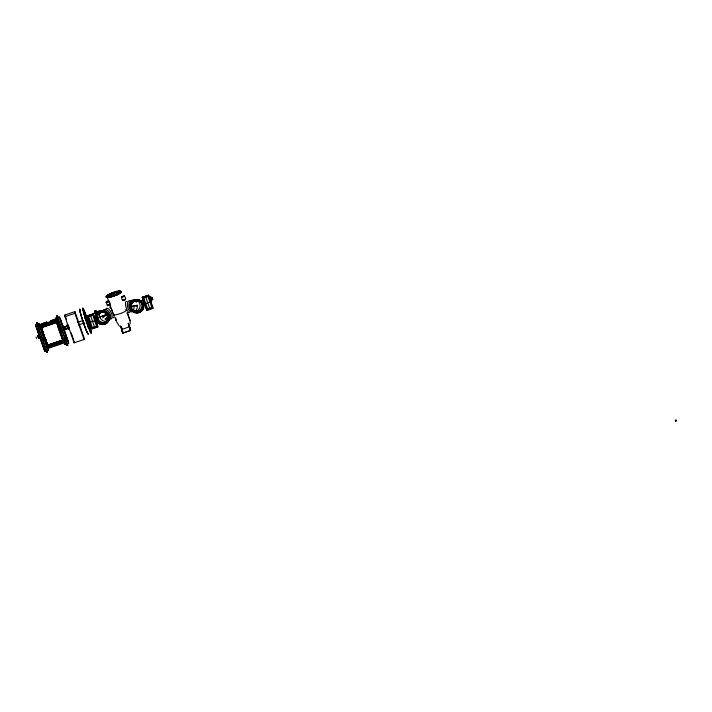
<?xml version="1.0" encoding="UTF-8"?>
<svg xmlns="http://www.w3.org/2000/svg" width="712" height="712" viewBox="0 0 712 712"><rect width="100%" height="100%" fill="white"/><g stroke="black" fill="none" stroke-linecap="round" stroke-linejoin="round"><path stroke-width="1.07" d="M87.959 316.626L87.79 316.11M88.154 316.502L92.934 315.345L96.52 326.212L92.231 327.44L88.608 316.342L87.888 316.11M91.741 327.876C92.943 329.567 92.4 326.14 91.706 328.072M92.907 315.033L93.512 314.553M95.978 318.433L96.378 318.113M97.215 325.553L97.437 326.497M98.621 318.068L98.772 317.712M146.984 309.498L147.046 308.616M146.903 309.239L147.42 308.821L147.758 309.498M148.568 296.156L148.363 295.498L152.795 307.985L147.037 309.925L142.694 297.536L148.443 295.596L147.767 295.72M148.31 296.548L148.585 295.667M148.906 296.637L148.141 295.836M150.784 302.947L150.624 302.226M130.207 323.835L129.967 320.311L127.288 312.559M148.55 297.002L148.915 296.503M106.061 312.328L106.4 313.485M41.848 329.834L41.892 329.202M102.216 312.132L100.73 312.497A5.794 5.625 20.8 0 0 97.179 319.617A5.794 5.625 20.8 0 0 104.504 323.257L105.865 322.527M148.666 296.423L147.998 295.783M150.552 301.746L150.41 302.538M109.425 304.318L107.343 305.439L110.129 304.647L107.387 305.644L106.177 302.128L109.043 301.55M87.683 315.995L87.941 316.92L88.635 316.573M93.503 314.686C92.275 313.476 92.925 316.689 93.361 314.428M97.161 326.559L97.206 326.149M147.651 295.872L148.683 295.863M148.034 296.503C147.473 294.635 147.607 297.643 148.728 296.468M148.594 296.441L147.802 295.685M147.793 309.32L147.01 309.649L147.037 308.679M146.992 308.697L146.895 309.4M102.617 317.881L106.738 314.624M40.682 325.402L41.314 323.835L40.682 325.331M41.874 324.476L41.75 324.93L46.574 322.972M42.124 323.871L46.974 321.984L42.293 323.56M46.556 322.901L41.723 324.859M50.623 321.521L50.49 321.975L55.296 319.946L50.641 321.593M51.015 320.542L50.881 320.996L55.714 319.029L51.041 320.614M56.755 318.62L56.168 320.329M107.387 305.573L109.007 304.442M58.099 325.179L58.09 324.743M36.081 337.052L36.454 338.396M36.695 323.355C37.647 323.23 36.205 322.349 37.166 323.266M56.898 316.066C57.788 316.297 57.316 315.852 56.889 316.529M57.574 316.297L57.058 316.493L57.734 316.253M124.369 295.987L121.627 296.913C120.951 302.903 128.65 300.135 124.235 296.032M59.336 327.44L59.434 326.79M61.312 332.299L61.357 333.189M65.201 326.354L65.273 326.701M66.163 329.229L66.074 328.624M88.662 318.46L88.662 318.068M100.187 323.07L99.546 322.162M115.718 317.961L116.207 320.792L115.121 317.579M144.839 302.573L144.563 302.102M151.514 300.019L151.594 300.918L150.428 297.091M148.861 296.521L149.858 296.406L150.597 297.393M109.034 319.243L108.491 320.089A5.785 4.744 55 0 1 99.742 316.982M148.434 296.032L148.452 296.477M148.55 296.388L148.123 295.756M148.523 296.539L148.496 295.569M98.105 314.223L98.906 313.058A5.812 5.411 41.8 0 1 99.992 312.159M151.531 302.004L151.175 299.592M130.323 306.115L134.977 305.617L136.935 306.293M106.462 295.783L107.023 295.756M107.111 296.423L107.379 296.53M108.776 296.37L108.331 296.744L108.642 296.415M111.375 293.104L111.873 292.908M111.802 293.807L112.202 293.833M108.954 297.171L108.9 297.207M109.052 297.162L108.598 297.5M112.149 293.7L111.651 293.896M115.059 294.599L115.558 294.643L115.05 294.839M118.094 291.208L118.601 291.012M118.156 291.377L118.655 291.181M118.512 292.125L118.931 291.938M120.915 291.742A7.894 1.468 -19.3 0 1 115.655 295.418L115.54 295.551M111.775 293.736A7.894 1.468 -19.3 0 0 106.506 297.411A7.894 1.468 -19.3 0 0 115.655 295.418L115.317 295.605M119.91 291.991C120.648 291.813 119.83 290.977 120.462 291.244M119.972 291.92L120.47 291.964M120.186 292.783L120.684 292.587M120.239 292.926L120.737 292.721M93.495 314.161L95.515 312.257L101.407 311.091M87.941 315.763L87.754 316.76M97.215 325.865C95.577 325.873 97.642 327.591 97.286 326.087M97.277 326.675L97.357 325.847M150.739 302.529L150.579 301.737M676.293 421.112L675.661 421.157M37.069 322.776L36.579 322.954L37.238 322.714M106.248 296.245L106.898 295.667M107.726 295.186L107.147 295.195M108.26 294.501L108.491 294.652M106.462 296.503L107.236 296.379M109.808 293.753L109.781 293.931A7.894 1.468 -19.3 0 0 109.773 296.557A7.894 1.468 -19.3 0 0 120.96 291.439A7.894 1.468 -19.3 0 0 109.755 293.878M106.613 296.486L107.129 296.441A6.826 1.264 -19.3 0 1 113.6 292.943A6.826 1.264 -19.3 0 1 120.061 292.107L120.346 291.867M106.88 296.904L106.978 296.851M111.935 293.077L111.766 292.97M107.539 296.521L107.734 296.628M106.853 297.26L106.791 297.438M113.288 292.383L113.689 292.258M108.001 297.393L107.868 297.42M113.662 292.819L113.484 292.872M115.362 291.751L115.54 291.884M110.093 296.388L110.253 296.334M110.173 297.055L110.244 296.948M111.953 295.889L111.392 295.863M117.133 291.261L116.679 291.466M113.306 295.275L113.769 295.311M111.722 296.797L111.918 296.548M119.776 291.119L119.198 291.119M113.617 296.076L113.511 296.254M117.106 294.003L117.106 293.976M118.281 293.353L118.673 293.246M120.168 291.493L120.417 291.591M119.269 292.73L119.785 292.561M118.504 293.976L118.388 294.012M119.483 293.353L120.008 293.175M121.503 329.46L122.767 333.154L130.679 330.475L129.415 326.79L121.503 329.549L120.55 325.891M122.82 333.011L129.353 330.831M36.535 323.408L37.38 323.123M113.226 292.605L113.164 292.436M113.493 293.371L113.965 293.05M46.556 351.942C48.888 351.434 45.328 352.956 47.392 351.657M46.698 352.351L47.544 352.066M66.91 345.062C69.242 344.563 65.682 346.077 67.747 344.777M67.053 345.48L67.889 345.195M151.46 302.03L150.935 302.262L151.523 301.986M57.895 317.499L57.494 318.086M106.702 296.041L107.023 296.53M107.094 296.468L107.37 296.726M117.204 293.931L116.697 293.967L117.204 293.985M120.319 292.045L119.972 292.16A6.826 1.264 -19.3 0 0 113.706 293.246A6.924 1.29 -19.3 0 0 107.387 296.361M117.302 294.599L117.026 294.901M45.906 340.024L45.434 339.802L45.871 339.553M47.045 352.182L47.188 352.137M67.658 345.311L67.329 344.866M131.8 310.201L131.862 310.174A5.785 5.1 -88.7 0 0 133.028 310.957M108.678 301.051L106.302 302.475L108.722 301.176M106.133 318.353L108.144 317.312L105.323 319.029M108.58 295.435L109.034 295.151M106.747 297.296L107.245 297.153M115.655 292.703L115.807 292.65M118.504 294.181L118.895 293.869L118.459 294.038M106.23 302.271L108.313 301.149M133.705 301.594L135.049 300.909A5.794 5.696 -27.9 0 1 142.373 304.353A5.794 5.696 -27.9 0 1 138.822 311.669L138.822 311.669M106.106 318.291L108.099 317.614L107.619 316.769M120.746 292.232L120.942 292.267M47.25 352.218L47.045 351.826M675.955 419.626L676.293 420.73M92.871 314.081L97.633 326.612L91.875 328.561L87.531 316.173L93.281 314.223L93.512 314.651M92.871 314.197L93.156 314.099M92.996 314.864L93.014 314.419M133.687 301.505L135.031 300.847A5.803 5.696 -0.4 0 1 142.631 307.308A5.803 5.696 -0.4 0 1 133.126 310.521A5.803 5.696 -0.4 0 1 135.049 300.838L135.049 300.909A5.803 5.696 -0.4 0 0 133.126 310.592A5.803 5.696 -0.4 0 0 142.631 307.379A5.803 5.696 -0.4 0 0 135.049 300.909M143.023 297.269L143.744 297.305M148.443 296.299L148.096 295.88M104.513 323.266L105.857 322.634M109.995 294.554L110.449 294.403L110.049 294.75M116.679 291.413L117.133 291.315M106.578 297.171L107.031 297.02M117.409 292.107L117.186 292.098M120.23 291.662L120.675 291.555M110.52 297.046L110.013 297.109L110.467 296.957M35.6 324.983L39.107 323.8L48.336 350.34L44.829 351.523L35.6 325.25L44.82 351.265L45.942 350.767M55.954 318.113L59.461 316.929L68.681 343.202L65.175 344.653L55.954 318.113L65.175 344.653M65.175 344.385L67.56 343.469M113.591 292.917L109.862 294.181L113.626 292.774M107.111 297.367L107.111 297.313A7.894 1.468 -19.3 0 1 111.659 293.415M110.04 296.219L110.253 296.281A6.826 1.264 -19.3 0 0 119.945 291.778A6.826 1.264 -19.3 0 0 110.262 293.887A6.826 1.264 -19.3 0 0 110.271 296.21M98.612 317.525L106.916 314.392L106.284 312.47M137.354 305.137A5.794 4.29 82.7 0 1 133.553 311.553L133.518 311.865M107.601 316.27L106.916 314.384L99.208 317.276M67.4 344.955L67.56 344.822M119.207 292.561L119.723 292.392M64.925 314.989L74.894 311.625L84.069 337.773L84.078 339.455L74.119 342.828L64.934 316.671L64.925 314.989L66.394 319.181M37.042 324.619L46.164 350.687L46.796 350.473L37.7 324.396L37.14 324.966M35.6 325.25L39.107 323.8M55.954 318.371L59.461 317.187L68.69 343.46M121.627 296.984L124.422 296.121L121.352 296.557M121.752 297.26L124.493 296.334L122.464 296.61M64.934 316.671L74.902 313.307L74.894 311.625M38.395 325.767L57.067 319.43M39.836 325.615L56.969 319.902M39.836 325.731L57.013 320.044M39.436 326.114L57.076 320.133M39.73 326.399L56.408 320.765M39.89 326.497L56.355 320.934M39.73 327.066L57.458 321.076M39.89 327.164L57.396 321.254M40.584 327.725L56.862 322.26M110.013 304.3L107.521 305.528M122.713 300.01L125.454 299.084M40.584 327.805L41.385 327.404L41.714 328.552A11.365 0.712 71.3 0 0 46.93 343.62L47.624 345.187L63.065 339.971L62.371 338.405A11.365 0.712 71.3 0 1 57.156 323.337L56.916 322.438M56.631 322.492L57.752 322.082M40.192 328.17L57.77 322.207M122.784 300.215L125.401 299.334M96.28 315.541L94.981 310.752L95.773 310.485L96.36 312.417M42.044 329.62L42.248 329.086M58.687 324.966L58.046 323.212M87.131 315.995L93.441 313.787L98.034 326.933L91.715 329.069L87.122 315.923L93.441 313.858M142.293 297.287L148.603 295.151L153.196 308.305L146.877 310.432L142.293 297.287L146.877 310.432M142.293 297.358L148.603 295.151M89.489 315.728L90.077 315.656M144.109 297.313L147.224 296.254M59.141 326.078L59.461 326.657M41.483 332.735L43.103 332.184L42.747 331.16L43.12 332.308M58.882 325.785L59.31 326.683M150.312 297.162L150.793 298.159M77.697 322.278L82.921 320.516M86.045 319.457L88.137 318.753M140.344 301.123L143.468 300.063M149.734 297.945L151.825 297.242M107.272 315.416L106.426 313.458M78.587 324.948L84.853 322.839M86.935 322.127L89.027 321.423M131.827 306.961L137.051 305.199M142.275 303.437L145.408 302.377M151.612 300.873L151.514 300.277M90.362 322.144L94.803 320.64M145.524 303.508L149.965 302.013M61.276 332.459L61.65 333.599L61.018 332.646M43.334 339.784L45.515 339.054L46.494 342.08A7.503 0.472 71.3 0 0 46.413 341.466M43.895 339.668L45.515 339.126M46.218 341.52L46.574 341.983M115.905 320.08L116.412 320.124L115.86 319.902M116.528 320.391L116.608 320.569M41.705 327.351L41.999 328.463A11.356 0.712 71.3 0 0 47.846 344.893L46.725 345.338L63.893 339.571L64.552 341.573L47.028 347.5M46.645 345.881L64.231 339.918M48.06 346.486L64.525 340.923M53.222 344.893L64.685 341.021M46.965 347.678L64.694 341.689M53.569 345.854L62.905 342.668M47.348 348.658L64.988 342.668M44.731 351.105L46.164 350.615M129.415 326.79L130.403 330.475L129.317 325.064M126.852 313.271L128.347 312.799M46.903 351.879L47.206 351.692M48.336 350.34L39.107 324.067L37.985 324.067M47.108 350.064L48.238 349.806L47.206 350.34M120.168 291.546L120.675 291.502M120.497 292.472L120.942 292.32M109.737 296.317L110.191 296.112L109.737 296.263M116.973 294.759L117.471 294.688M89.641 315.576L90.139 315.852M151.994 306.908L152.51 307.095M152.573 307.388C150.303 307.21 153.765 308.955 152.137 307.005M137.336 311.901L138.804 311.607M107.111 297.313L107.165 297.305A7.894 1.468 -19.3 0 0 118.886 293.567A7.894 1.468 -19.3 0 0 117.32 291.653M56.978 316.083L57.423 315.906L56.746 316.119M57.361 317.748L66.519 343.816M96.796 314.108L96.191 311.696L103.391 310.441M96.191 311.696L103.436 310.663M133.589 311.553L133.589 311.553A5.794 4.29 82.7 0 1 128.801 305.43A5.794 4.29 82.7 0 1 133.42 300.072M120.114 292.116L120.097 292.116A6.924 1.29 -19.3 0 0 113.706 293.219A6.826 1.264 -19.3 0 0 107.476 296.343M96.173 321.788L97.971 321.815M95.319 322.073L98.06 322.109M113.466 296.112L114.036 296.076M143.406 297.402C141.599 299.734 147.607 295.863 148.132 296.779L151.816 307.308L147.74 308.919L143.406 297.402L143.593 298.008M91.732 327.929L92.195 328.223M138.377 300.375L137.363 300.072A5.821 5.607 -66.5 0 0 135.885 300.028L135.787 299.957M133.304 311.046L134.319 311.367A5.785 5.1 -88.7 0 0 139.783 303.463A5.785 5.1 -88.7 0 0 131.053 302.048L130.367 303.348A5.785 5.1 -88.7 0 0 130.955 309.115M88.359 315.763L87.701 316.653M675.724 421.112L675.314 420.356L675.537 420.97M93.334 314.206L93.477 314.829M87.843 316.386L87.905 316.297M119.385 326.256L116.572 321.708M61.232 332.468L61.001 332.157M95.906 312.123L95.381 310.619L95.88 312.524M96.102 311.651L95.933 311.117L96.111 311.669M85.031 318.807L85.28 319.305M99.849 322.26L100.036 322.803L99.724 322.349M129.344 319.288L130.029 320.712L127.777 314.241M150.41 297.127L150.891 298.123M115.745 320.293C116.448 322.144 115.237 318.789 115.878 320.551M107.815 316.715L108.099 317.392M96.681 313.885L96.627 313.716M96.165 313.636L96.289 314.037M66.252 329.273L65.851 328.49M63.43 327.217L64.667 331.098L63.929 329.131M62.852 326.354L62.62 325.927L62.718 326.603M58.375 323.417L58.731 324.156M58.322 323.435L58.678 324.174M59.212 326.274L59.443 326.817M60.395 330.306L60.858 331.623M42.106 328.908L42.533 329.62M47.09 342.766L47.482 343.584M46.458 342.979L46.36 342.766A9.648 0.605 71.3 0 1 41.919 330.119L41.812 329.745M38.083 335.779L38.083 336.215M86.784 319.323L87.211 321.139M144.625 302.128L144.856 302.831M144.661 302.066L144.954 302.796M107.556 316.092L107.886 316.947M107.743 316.991L107.058 315.354M67.222 326.167L67.026 326.052M67.765 328.259L68.005 328.606M65.406 326.479L65.584 327.137M65.459 326.817L65.219 326.488M66.163 329.095L65.406 326.942M64.578 327.484L64.748 328.446M64.142 330.768L63.733 329.754M86.481 321.815L86.784 322.225M107.459 316.315L106.729 314.446M69.349 328.188L68.966 327.173M67.293 326.212L66.759 325.019L67.115 326.363M67.631 327.921L68.219 329.416L68.023 328.41M64.659 327.698L64.249 326.657L64.578 327.84M64.837 328.579L65.237 329.62L64.748 328.339M63.555 327.271L62.914 325.829L63.564 328.321M63.039 326.799L63.261 327.369M59.755 327.654L60.057 328.276M38.039 336.447L37.683 335.637L38.11 337.079M38.11 336.794L38.056 336.901M95.408 312.443L95.648 313.182M95.648 311.625L95.595 311.482M151.06 299.262L151.229 299.85M89.231 320.151L89.401 320.729M67.489 327.538L67.693 328.214M64.614 327.467L64.748 327.938M60.324 328.899L60.004 328.018L60.262 329.033M60.342 330.243L60.609 330.982M44.135 335.726L44.393 336.456M44.064 335.744L44.331 336.482M38.172 337.257L38.671 338.601L38.537 337.924M149.298 298.862L150.339 301.826M151.896 307.513L152.137 308.207M145.568 296.566L149.921 308.955M147.455 309.017L147.695 309.702M130.403 330.475L128.133 323.328M113.092 292.819L113.6 294.252M122.722 332.068L121.013 326.71M121.556 329.442L122.82 333.038M106.898 296.334L108.998 302.022M109.728 304.104L113.404 314.562M94.981 310.752L95.515 312.257M92.871 315.14L92.622 314.446L95.408 311.963L95.568 312.684M96.734 326.149L96.974 326.835M90.406 315.202L94.749 327.582M88.181 315.95L88.43 316.635M92.293 327.645L92.533 328.339M87.095 320.649L87.692 322.216L87.576 321.637M86.339 321.432L85.823 319.813M74.902 313.307L84.078 339.455M71.164 332.771L73.736 340.096M60.182 318.406L68.094 340.915M65.691 337.221L66.777 340.318M58.34 317.187L57.076 317.614M58.028 317.525L67.151 343.602L66.741 343.896L67.151 343.531M56.951 315.977L57.102 316.537M67.115 344.92L67.266 345.48M58.882 325.633L59.238 326.737M60.68 331.276L59.577 328.125L59.675 328.819M63.03 339.838L63.715 341.813M62.834 340.131L62.166 338.476A11.365 0.712 71.3 0 1 56.942 323.408L56.702 322.438M42.391 330.154L41.616 328.179L42.48 330.519M45.443 339.072L46.547 342.454M47.562 345.008L47.624 345.187A11.588 0.721 71.3 0 1 41.661 328.428M43.388 333.901L44.393 336.767M45.07 338.69L44.829 338.004M46.761 351.79L46.912 352.36M43.868 347.981L36.321 326.47M150.891 298.889L151.06 299.378M106.569 313.405L106.925 314.437M95.8 313.956L95.711 313.689M67.498 327.671L67.115 326.532M59.683 327.689L60.271 329.407M60.965 331.445L60.386 329.754L60.395 330.608M150.73 298.399L150.944 298.915M144.064 300.651L144.225 301.14M68.77 326.594L68.316 325.081M63.048 327.743L63.27 328.419M60.636 329.825L60.929 330.733M60.582 329.79L60.876 330.76M59.826 328.704L60.075 329.469M60.004 329.496L59.612 328.001M38.19 336.562L38.938 338.512L38.804 337.835M86.544 322.127L86.962 323.675M83.624 321.406L83.393 320.631M150.597 297.954L150.828 298.568M144.029 300.17L144.162 300.82M96.885 314.784L95.773 310.485M96.485 314.918L95.728 312.168M95.639 313.538L96.093 315.051M66.955 326.016L67.222 326.728M65.459 327.351L65.326 326.63M128.347 323.257L129.362 326.808M151.416 300.055L151.612 300.865M150.739 298.257L150.428 297.296M144.064 300.508L143.949 300.046M66.163 328.641L66.305 329.184M57.209 322.972L57.396 324.485L56.996 323.043M42.044 328.09L42.444 329.531M129.103 325.144L130.403 330.243M121.734 327.627L122.775 331.712M121.254 326.683L122.767 333.154M61.383 332.282L61.446 332.824L61.294 332.21M43.067 332.459L43.049 332.94M110.173 293.611L109.781 293.985M74.101 341.146L74.119 342.828M44.723 350.989L44.829 351.523M119.207 293.068A6.826 1.264 -19.3 0 1 109.052 296.77M105.563 309.756A5.794 2.554 65.3 0 1 111.045 312.248A5.794 2.554 65.3 0 1 109.96 318.771M108.233 317.365A5.794 2.554 65.3 0 1 107.396 316.244M113.137 312.995A5.794 1.166 68.4 0 1 113.11 317.427M109.461 307.05A5.794 1.166 68.4 0 1 112.594 311.58M108.286 319.724A5.812 5.411 41.8 0 1 102.172 322.385L100.775 321.833A5.812 5.411 41.8 0 1 98.105 314.232M104.21 311.562A5.812 5.411 41.8 0 1 106.844 312.986M107.832 314.134A5.812 5.411 41.8 0 1 108.811 316.92M99.422 315.558A5.785 4.744 55 0 1 105.216 310.779L106.506 311.411A5.785 4.744 55 0 1 109.55 317.739M102.84 310.396A5.794 3.783 61.3 0 1 108.527 311.304A5.794 3.783 61.3 0 1 110.36 318.575A5.794 3.783 61.3 0 1 105.002 318.967M41.937 328.374A7.503 0.472 71.3 0 1 42.319 329.175M62.852 338.787A9.648 0.605 71.3 0 1 62.434 338.538L62.042 337.719L62.647 338.467A9.648 0.605 71.3 0 0 63.056 338.716M63.065 339.971A11.588 0.721 71.3 0 1 57.102 323.212M125.615 309.756A6.924 1.29 -19.3 0 1 120.809 313.405A6.924 1.29 -19.3 0 1 113.617 314.134M120.257 292.365A6.924 1.29 -19.3 0 1 116.225 294.99A6.924 1.29 -19.3 0 1 109.087 297.1M120.168 292.401A6.826 1.264 -19.3 0 1 115.389 295.311M113.724 295.916A6.826 1.264 -19.3 0 1 109.159 297.064M117.435 291.982A7.894 1.468 -19.3 0 1 118.984 291.706M139.997 301.274A5.821 5.607 -66.5 0 1 141.439 308.1L140.638 309.391A5.821 5.607 -66.5 0 1 132.681 310.281M131.026 307.869A5.821 5.607 -66.5 0 1 130.785 304.896M131.239 303.445A5.821 5.607 -66.5 0 1 134.443 300.384M135.529 301.256A5.794 4.29 82.7 0 1 136.375 302.342M132.557 311.598A5.794 3.186 77.8 0 1 127.519 306.685A5.794 3.186 77.8 0 1 130.412 300.615M133.998 307.264A5.794 3.186 77.8 0 1 133.197 310.922M129.744 312.292A5.794 1.86 74.3 0 1 125.962 307.068A5.794 1.86 74.3 0 1 126.941 301.479M84.532 316.119A9.131 0.57 71.3 0 1 85.796 319.59M86.811 322.589A9.131 0.57 71.3 0 1 87.487 324.743M88.039 326.648A9.131 0.57 71.3 0 1 88.439 328.17M83.58 313.271A11.677 0.73 71.3 0 1 84.167 314.757M84.479 315.567A11.677 0.73 71.3 0 1 85.787 319.19M87.078 323.026A11.677 0.73 71.3 0 1 88.653 328.214M83.153 310.032A12.576 0.783 71.3 0 1 86.917 319.813M87.959 322.919A12.576 0.783 71.3 0 1 90.228 332.548M88.591 322.705A12.576 0.783 71.3 0 1 89.863 330.341A12.576 0.783 71.3 0 1 83.171 310.263A12.576 0.783 71.3 0 1 87.549 319.599M88.074 321.219A13.421 0.837 71.3 0 1 90.246 331.623A13.421 0.837 71.3 0 1 82.904 309.88A13.421 0.837 71.3 0 1 87.514 319.555M88.297 333.608A13.421 0.837 71.3 0 1 83.455 322.714A13.35 0.837 71.3 0 1 79.877 309.222A13.421 0.837 71.3 0 0 83.455 322.714A13.35 0.837 71.3 0 0 88.208 333.563M87.968 333.545A12.576 0.783 71.3 0 1 82.886 321.112A12.576 0.783 71.3 0 1 80.109 309.934M37.095 324.467L37.62 324.307L37.095 324.467M151.976 297.322L152.786 299.761L152.012 297.376M108.927 301.203L106.177 302.128C110.458 297.118 111.179 310.717 108.927 301.203M55.696 322.207L50.525 323.951L55.696 322.233M64.231 340.612L46.654 346.548L64.231 340.639M96.138 312.025L96.316 312.568L96.156 312.061M95.159 311.402L95.328 311.936L95.159 311.402M114.392 315.363L114.089 314.588L114.383 315.345M98.123 322.963A6.862 6.728 -0.4 0 0 109.354 319.163A6.862 6.728 -0.4 0 0 100.392 311.527A6.862 6.728 -0.4 0 0 98.123 322.892A6.862 6.728 -0.4 0 0 109.354 319.092A6.862 6.728 -0.4 0 0 100.383 311.455A6.862 6.728 -0.4 0 0 98.123 322.963M98.808 322.18A5.803 5.696 -0.4 0 0 108.313 318.967A5.803 5.696 -0.4 0 0 100.73 312.497A5.803 5.696 -0.4 0 0 98.808 322.18M98.808 322.109A5.803 5.696 -0.4 0 0 108.313 318.896A5.803 5.696 -0.4 0 0 100.73 312.435A5.803 5.696 -0.4 0 0 98.808 322.109M132.432 311.367A6.862 6.728 -0.4 0 0 143.664 307.575A6.862 6.728 -0.4 0 0 134.702 299.93A6.862 6.728 -0.4 0 0 132.432 311.367M132.432 311.295A6.862 6.728 -0.4 0 0 143.664 307.504A6.862 6.728 -0.4 0 0 134.702 299.868A6.862 6.728 -0.4 0 0 132.432 311.295"/></g></svg>
